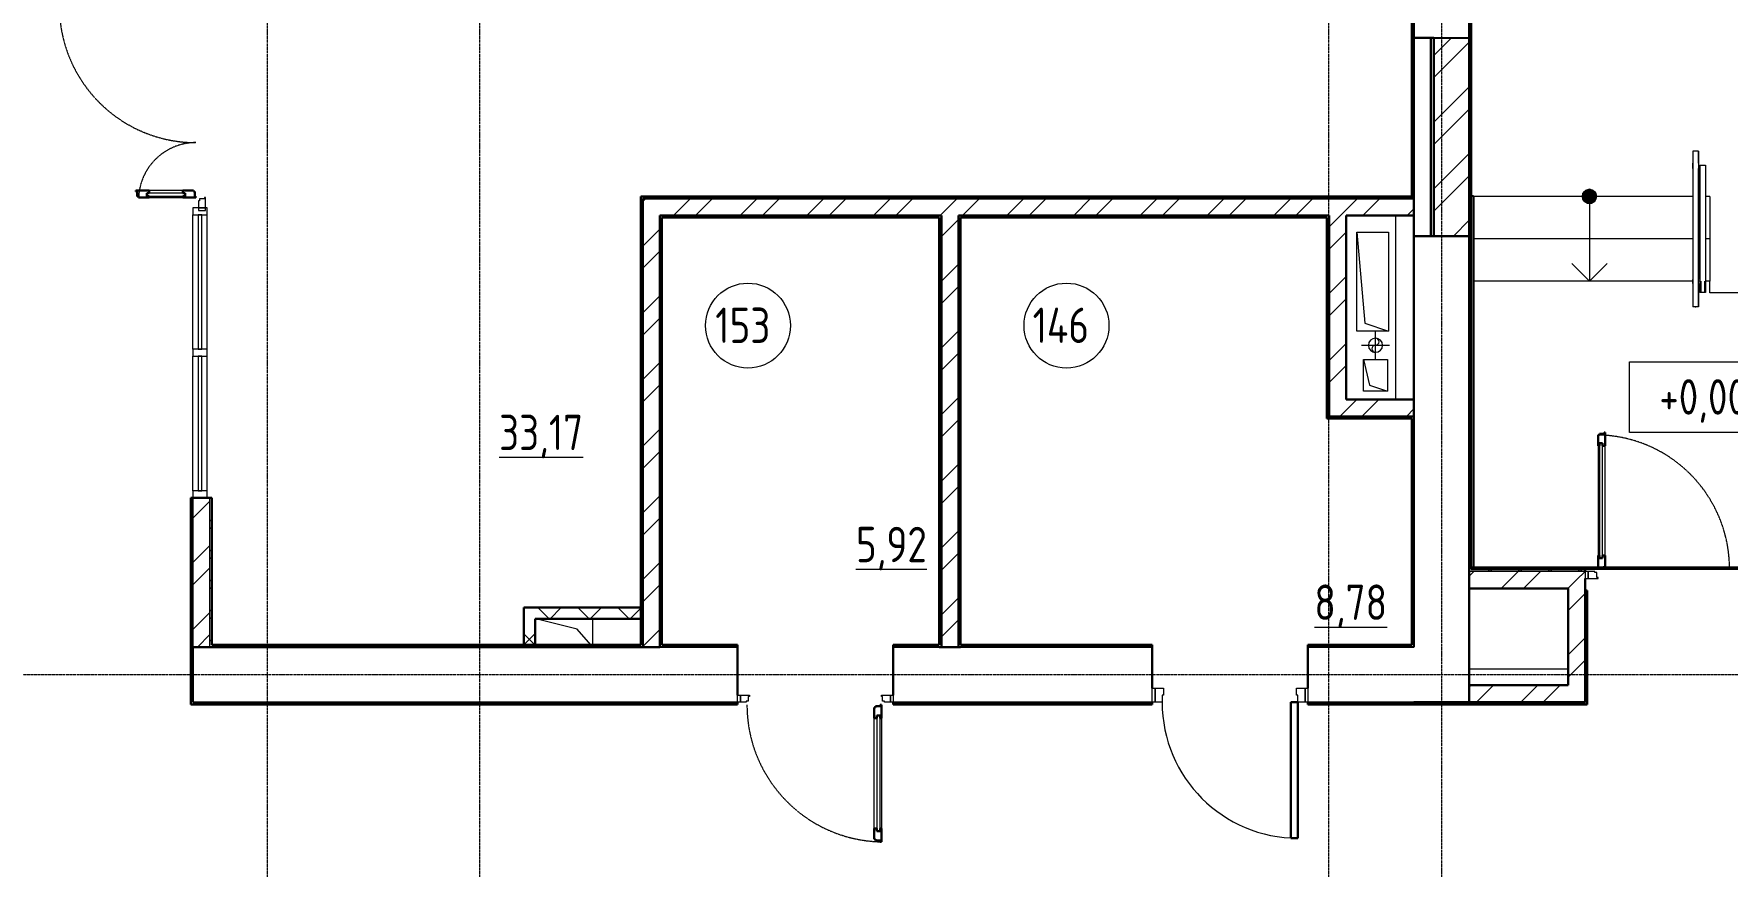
# Model space of a CAD drawing. Header units: millimetres. Extents: x -695119 to 412940, y -249585 to 622758.
# Drawn here: x 13045 to 25012, y -59723 to -53842 of the extents above; entities that cross this region are included whole.
import ezdxf

# ---------------------------------------------------------------- set-up
doc = ezdxf.new("R2010")
doc.units = ezdxf.units.MM
doc.linetypes.add('ADSK_Линия сетки', pattern=[25, 20, -2.5, 0, -2.5])
doc.linetypes.add('ADSK_Штриховая_ш2 п1_5', pattern=[4.5, 3, -1.5])
for name, color, linetype, lineweight in [('Высотные отметки', 7, 'Continuous', 9), ('Импосты витража', 8, 'Continuous', 9), ('Каркас_Импост', 8, 'Continuous', 9), ('Лестницы', 8, 'Continuous', 9), ('Марки помещений', 8, 'Continuous', 20), ('Монтажный зазор', 8, 'Continuous', 9), ('Ограждение', 8, 'Continuous', 9), ('Оси', 252, 'Continuous', 9), ('Остекление', 8, 'Continuous', 9), ('Открывание', 8, 'ADSK_Штриховая_ш2 п1_5', 9), ('Панели витража', 8, 'Continuous', 9), ('Панель', 252, 'Continuous', 30), ('Перекрытия', 7, 'Continuous', 18), ('Поручни', 8, 'Continuous', 9), ('Стены разрез', 7, 'Continuous', 30), ('Стены штриховка', 7, 'Continuous', 9), ('Стрелки вверх', 7, 'Continuous', 18), ('Типовые аннотации', 8, 'Continuous', 18)]:
    doc.layers.add(name, color=color, linetype=linetype, lineweight=lineweight)
doc.layers.add('Стены', color=194, linetype='Continuous')
doc.styles.add('GOST 2.304 type A_1', font='', dxfattribs={"height": 350})
doc.styles.get('GOST 2.304 type A_1').set_extended_font_data('GOST 2.304 type A')

# ---------------------------------------------------------------- blocks, each defined once
blk = doc.blocks.new('1 этаж')
at = {"layer": 'Стрелки вверх', "true_color": 0x636466}
h = blk.add_hatch(color=251, dxfattribs=at)
edge = h.paths.add_edge_path()
edge.add_arc((-20911, -136167), 50, 0, 360)
blk.add_hatch(color=251, dxfattribs=at).paths.add_polyline_path([(-20897, -136215), (-20873, -136200), (-20861, -136174), (-20865, -136147), (-20884, -136125), (-20911, -136117), (-20938, -136125), (-20956, -136147), (-20960, -136174), (-20949, -136200), (-20925, -136215)])
at = {"color": 251, "lineweight": 18, "true_color": 0x636466}
for p, q in [((-22281, -136302), (-22281, -137602)), ((-22555, -137119), (-22555, -136419)), ((-22555, -136419), (-22330, -136419)), ((-22555, -136419), (-22499, -137063)), ((-22330, -136419), (-22330, -137119)), ((-22330, -137119), (-22555, -137119)), ((-22499, -137063), (-22330, -137119)), ((-22423, -137319), (-22423, -137119)), ((-22523, -137219), (-22323, -137219)), ((-22508, -137544), (-22508, -137319)), ((-22508, -137319), (-22338, -137319)), ((-22508, -137319), (-22465, -137501)), ((-22338, -137319), (-22338, -137544)), ((-22338, -137544), (-22508, -137544)), ((-22465, -137501), (-22338, -137544)), ((-28065, -139226), (-28356, -139152)), ((-28356, -139337), (-28356, -139152)), ((-27956, -139152), (-27956, -139337)), ((-27969, -139337), (-28065, -139226)), ((-21061, -139507), (-21761, -139507))]:
    blk.add_line(p, q, dxfattribs=at)
for centre, radius, start, end in [((-22423, -137219), 50, 0, 180), ((-22423, -137219), 50, 180, 0), ((-22423, -137244), 25, 90, 270), ((-22423, -137194), 25, 270, 90)]:
    blk.add_arc(centre, radius, start, end, dxfattribs=at)
at = {"layer": 'Импосты витража', "color": 251, "lineweight": 18, "true_color": 0x636466, "extrusion": (0, 0, -1)}
for p, q in [((-30781, -136247), (-30781, -136297)), ((-30741, -136247), (-30781, -136247)), ((-30781, -136297), (-30681, -136297)), ((-30681, -136247), (-30691, -136247)), ((-30681, -136297), (-30681, -136247)), ((-30781, -137247), (-30781, -137297)), ((-30681, -137247), (-30781, -137247)), ((-30681, -137297), (-30681, -137247)), ((-30781, -137297), (-30681, -137297)), ((-30781, -138247), (-30781, -138297)), ((-30681, -138247), (-30781, -138247)), ((-30781, -138297), (-30681, -138297)), ((-30681, -138297), (-30681, -138247))]:
    blk.add_line(p, q, dxfattribs=at)
at = {"layer": 'Импосты витража', "color": 251, "true_color": 0x636466}
for p, q in [((-30781, -137247), (-30781, -136297)), ((-30681, -137247), (-30681, -136297)), ((-30781, -138247), (-30781, -137297)), ((-30681, -138247), (-30681, -137297))]:
    blk.add_line(p, q, dxfattribs=at)
at = {"layer": 'Каркас_Импост', "color": 251, "true_color": 0x636466}
for p, q in [((-30691, -136175), (-30699, -136175)), ((-30699, -136175), (-30699, -136184)), ((-30691, -136247), (-30691, -136175)), ((-30741, -136198), (-30741, -136247)), ((-30733, -136198), (-30741, -136198)), ((-30741, -136247), (-30691, -136247)), ((-30699, -136184), (-30733, -136184)), ((-30733, -136184), (-30733, -136198)), ((-20872, -138817), (-20921, -138817)), ((-20921, -138817), (-20921, -138867)), ((-20921, -138867), (-20849, -138867)), ((-20872, -138825), (-20872, -138817)), ((-20858, -138825), (-20872, -138825)), ((-20858, -138859), (-20858, -138825)), ((-20849, -138859), (-20858, -138859)), ((-20849, -138867), (-20849, -138859)), ((-23981, -139742), (-23981, -139642)), ((-23981, -139642), (-23921, -139642)), ((-23921, -139642), (-23921, -139692)), ((-22981, -139642), (-22921, -139642)), ((-22981, -139692), (-22981, -139642)), ((-22921, -139642), (-22921, -139742)), ((-26911, -139692), (-26847, -139692)), ((-26911, -139742), (-26911, -139692)), ((-26870, -139742), (-26911, -139742)), ((-26870, -139734), (-26870, -139742)), ((-26856, -139734), (-26870, -139734)), ((-26856, -139700), (-26856, -139734)), ((-26847, -139700), (-26856, -139700)), ((-26847, -139692), (-26847, -139700)), ((-25915, -139692), (-25851, -139692)), ((-25915, -139700), (-25915, -139692)), ((-25906, -139700), (-25915, -139700)), ((-25906, -139734), (-25906, -139700)), ((-25892, -139734), (-25906, -139734)), ((-25892, -139742), (-25892, -139734)), ((-25851, -139742), (-25892, -139742)), ((-25851, -139692), (-25851, -139742)), ((-23931, -139742), (-23981, -139742)), ((-23931, -139692), (-23931, -139742)), ((-23921, -139692), (-23931, -139692)), ((-22971, -139692), (-22981, -139692)), ((-22971, -139742), (-22971, -139692)), ((-22921, -139742), (-22971, -139742))]:
    blk.add_line(p, q, dxfattribs=at)
at = {"layer": 'Лестницы', "color": 251, "true_color": 0x636466}
for p, q in [((-20181, -136167), (-21731, -136167)), ((-20181, -136167), (-21731, -136167)), ((-20131, -136167), (-20141, -136167)), ((-20131, -136167), (-20141, -136167)), ((-20061, -136167), (-20091, -136167)), ((-20061, -136167), (-20091, -136167)), ((-20061, -136167), (-20061, -136467)), ((-20181, -136467), (-21731, -136467)), ((-20181, -136467), (-21731, -136467)), ((-20131, -136467), (-20141, -136467)), ((-20131, -136467), (-20141, -136467)), ((-20061, -136467), (-20091, -136467)), ((-20061, -136467), (-20091, -136467)), ((-20061, -136467), (-20061, -136767)), ((-20181, -136767), (-21731, -136767)), ((-20181, -136767), (-21731, -136767)), ((-20131, -136767), (-20141, -136767)), ((-20131, -136767), (-20141, -136767)), ((-20061, -136767), (-20091, -136767)), ((-20061, -136767), (-20091, -136767)), ((-20061, -136848), (-20061, -136767)), ((-18251, -136848), (-20061, -136848))]:
    blk.add_line(p, q, dxfattribs=at)
at = {"layer": 'Марки помещений', "color": 251, "true_color": 0x636466}
for centre in [(-26858, -137080), (-24607, -137080)]:
    blk.add_circle(centre, 300, dxfattribs=at)
at = {"layer": 'Монтажный зазор', "color": 251, "true_color": 0x636466}
for p, q in [((-30691, -136247), (-30741, -136247)), ((-30741, -136247), (-30741, -136267)), ((-30741, -136267), (-30691, -136267)), ((-30691, -136267), (-30691, -136247)), ((-20941, -138817), (-20941, -138867)), ((-20921, -138817), (-20941, -138817)), ((-20941, -138867), (-20921, -138867)), ((-20921, -138867), (-20921, -138817)), ((-24001, -139642), (-23981, -139642)), ((-24001, -139742), (-24001, -139642)), ((-23981, -139642), (-23981, -139742)), ((-22921, -139742), (-22921, -139642)), ((-22921, -139642), (-22901, -139642)), ((-22901, -139642), (-22901, -139742)), ((-26931, -139692), (-26911, -139692)), ((-26931, -139742), (-26931, -139692)), ((-26911, -139742), (-26931, -139742)), ((-26911, -139692), (-26911, -139742)), ((-25851, -139692), (-25831, -139692)), ((-25851, -139742), (-25851, -139692)), ((-25831, -139742), (-25851, -139742)), ((-25831, -139692), (-25831, -139742)), ((-23981, -139742), (-24001, -139742)), ((-22901, -139742), (-22921, -139742))]:
    blk.add_line(p, q, dxfattribs=at)
at = {"layer": 'Ограждение', "color": 251, "true_color": 0x636466}
for p, q in [((-20141, -135847), (-20181, -135847)), ((-20181, -135847), (-20181, -135932)), ((-20181, -135847), (-20181, -135932)), ((-20141, -135847), (-20181, -135847)), ((-20181, -135847), (-20181, -135932)), ((-20181, -135932), (-20181, -135960)), ((-20181, -135932), (-20181, -135960)), ((-20158, -135847), (-20163, -135847)), ((-20141, -135847), (-20141, -135932)), ((-20141, -135932), (-20141, -135847)), ((-20141, -135847), (-20141, -135932)), ((-20141, -135932), (-20141, -135960)), ((-20141, -135932), (-20141, -135960)), ((-20181, -135953), (-20181, -135960)), ((-20181, -135960), (-20181, -136755)), ((-20181, -135960), (-20181, -136755)), ((-20181, -135971), (-20181, -136766)), ((-20141, -135960), (-20141, -136755)), ((-20141, -135960), (-20141, -136755)), ((-20141, -136766), (-20141, -135971)), ((-20181, -136783), (-20181, -136755)), ((-20181, -136783), (-20181, -136755)), ((-20181, -136783), (-20181, -136766)), ((-20141, -136783), (-20141, -136755)), ((-20141, -136783), (-20141, -136755)), ((-20141, -136783), (-20141, -136766)), ((-20181, -136783), (-20181, -136947)), ((-20181, -136783), (-20181, -136847)), ((-20181, -136783), (-20181, -136947)), ((-20181, -136847), (-20181, -136947)), ((-20141, -136783), (-20141, -136947)), ((-20141, -136847), (-20141, -136783)), ((-20141, -136783), (-20141, -136947)), ((-20141, -136947), (-20141, -136847)), ((-20141, -136947), (-20181, -136947)), ((-20141, -136947), (-20181, -136947)), ((-20163, -136947), (-20158, -136947))]:
    blk.add_line(p, q, dxfattribs=at)
at = {"layer": 'Ограждение', "color": 251, "true_color": 0x636466, "flags": 128}
for points in [[(-20181, -135971), (-20181, -135969), (-20181, -135966), (-20181, -135964), (-20181, -135961), (-20181, -135959), (-20181, -135956), (-20181, -135953), (-20181, -135951), (-20181, -135948), (-20181, -135945), (-20181, -135943), (-20181, -135940), (-20181, -135937), (-20181, -135934), (-20181, -135932)], [(-20141, -135932), (-20141, -135935), (-20141, -135938), (-20141, -135941), (-20141, -135943), (-20141, -135946), (-20141, -135949), (-20141, -135952), (-20141, -135954), (-20141, -135957), (-20141, -135959), (-20141, -135962), (-20141, -135965), (-20141, -135967), (-20141, -135969), (-20141, -135971)], [(-20181, -135960), (-20181, -135959), (-20181, -135956), (-20181, -135953)], [(-20181, -136766), (-20181, -136767), (-20181, -136768), (-20181, -136769), (-20181, -136770), (-20181, -136771), (-20181, -136772), (-20181, -136773), (-20181, -136775), (-20181, -136776), (-20181, -136777), (-20181, -136778), (-20181, -136779), (-20181, -136780), (-20181, -136782), (-20181, -136783)], [(-20181, -136769), (-20181, -136770), (-20181, -136771), (-20181, -136772), (-20181, -136773), (-20181, -136775), (-20181, -136776), (-20181, -136777), (-20181, -136778), (-20181, -136779), (-20181, -136780), (-20181, -136782)], [(-20141, -136783), (-20141, -136781), (-20141, -136780), (-20141, -136779), (-20141, -136778), (-20141, -136777), (-20141, -136775), (-20141, -136774), (-20141, -136773), (-20141, -136772), (-20141, -136771), (-20141, -136770), (-20141, -136769), (-20141, -136768), (-20141, -136767), (-20141, -136766)], [(-20141, -136783), (-20141, -136781), (-20141, -136780), (-20141, -136779), (-20141, -136778), (-20141, -136777), (-20141, -136775), (-20141, -136774), (-20141, -136773), (-20141, -136772), (-20141, -136771), (-20141, -136770), (-20141, -136769)]]:
    blk.add_lwpolyline(points, dxfattribs=at)
at = {"layer": 'Оси', "color": 251, "linetype": 'ADSK_Линия сетки', "true_color": 0x636466}
for p, q in [((-30256, -96281), (-30256, -160943)), ((-28756, -96281), (-28756, -160943)), ((-22756, -96281), (-22756, -159673)), ((-21956, -131547), (-21956, -160943)), ((4311, -139547), (-72628, -139547))]:
    blk.add_line(p, q, dxfattribs=at)
at = {"layer": 'Остекление', "color": 251, "true_color": 0x636466}
for p, q in [((-30835, -136145), (-31107, -136145)), ((-31107, -136145), (-31107, -136166)), ((-31107, -136166), (-30835, -136166)), ((-30835, -136166), (-30835, -136145)), ((-20840, -137911), (-20840, -138723)), ((-20819, -137911), (-20840, -137911)), ((-20819, -138723), (-20819, -137911)), ((-20840, -138723), (-20819, -138723)), ((-25948, -139836), (-25948, -140652)), ((-25924, -139836), (-25948, -139836)), ((-25924, -140652), (-25924, -139836)), ((-25948, -140652), (-25924, -140652))]:
    blk.add_line(p, q, dxfattribs=at)
at = {"layer": 'Открывание', "color": 251, "true_color": 0x636466}
for centre, radius, start, end in [((-30759, -134821), 966, 181.0677, 270), ((-30759, -136193), 406, 90, 177.459), ((-20867, -138799), 946, 0, 88.9097), ((-25897, -139760), 968, 180, 268.9345)]:
    blk.add_arc(centre, radius, start, end, dxfattribs=at)
at = {"layer": 'Панели витража', "color": 251, "lineweight": 18, "true_color": 0x636466}
for p, q in [((-30743, -136297), (-30743, -137247)), ((-30718, -136297), (-30743, -136297)), ((-30718, -137247), (-30718, -136297)), ((-30743, -137247), (-30718, -137247)), ((-30743, -137297), (-30743, -138247)), ((-30718, -137297), (-30743, -137297)), ((-30718, -138247), (-30718, -137297)), ((-30743, -138247), (-30718, -138247))]:
    blk.add_line(p, q, dxfattribs=at)
at = {"layer": 'Панель', "color": 251, "true_color": 0x636466}
for p, q in [((-31089, -136125), (-31183, -136125)), ((-31183, -136125), (-31183, -136133)), ((-31183, -136133), (-31174, -136133)), ((-31174, -136133), (-31174, -136167)), ((-31174, -136167), (-31165, -136167)), ((-31165, -136167), (-31165, -136175)), ((-31165, -136175), (-31089, -136175)), ((-31089, -136145), (-31107, -136145)), ((-31107, -136145), (-31107, -136166)), ((-31107, -136166), (-31089, -136166)), ((-31089, -136125), (-31089, -136145)), ((-31089, -136166), (-31089, -136175)), ((-30777, -136125), (-30853, -136125)), ((-30853, -136125), (-30853, -136145)), ((-30853, -136145), (-30835, -136145)), ((-30853, -136166), (-30853, -136175)), ((-30835, -136166), (-30853, -136166)), ((-30853, -136175), (-30759, -136175)), ((-30835, -136145), (-30835, -136166)), ((-30777, -136133), (-30777, -136125)), ((-30768, -136133), (-30777, -136133)), ((-30768, -136167), (-30768, -136133)), ((-30759, -136167), (-30768, -136167)), ((-30759, -136175), (-30759, -136167)), ((-20841, -137853), (-20849, -137853)), ((-20849, -137853), (-20849, -137929)), ((-20807, -137844), (-20841, -137844)), ((-20841, -137844), (-20841, -137853)), ((-20799, -137835), (-20807, -137835)), ((-20807, -137835), (-20807, -137844)), ((-20799, -137929), (-20799, -137835)), ((-20840, -137929), (-20849, -137929)), ((-20840, -137911), (-20840, -137929)), ((-20819, -137911), (-20840, -137911)), ((-20819, -137929), (-20819, -137911)), ((-20799, -137929), (-20819, -137929)), ((-20849, -138705), (-20849, -138799)), ((-20840, -138705), (-20849, -138705)), ((-20849, -138799), (-20841, -138799)), ((-20841, -138799), (-20841, -138790)), ((-20841, -138790), (-20807, -138790)), ((-20840, -138723), (-20840, -138705)), ((-20819, -138723), (-20840, -138723)), ((-20819, -138705), (-20819, -138723)), ((-20799, -138705), (-20819, -138705)), ((-20807, -138790), (-20807, -138781)), ((-20807, -138781), (-20799, -138781)), ((-20799, -138781), (-20799, -138705)), ((-25957, -139778), (-25957, -139769)), ((-25957, -139769), (-25923, -139769)), ((-25923, -139760), (-25915, -139760)), ((-25923, -139769), (-25923, -139760)), ((-25915, -139760), (-25915, -139854)), ((-23021, -140702), (-23021, -139742)), ((-23021, -139742), (-22971, -139742)), ((-22971, -139742), (-22971, -140702)), ((-25965, -139778), (-25957, -139778)), ((-25965, -139854), (-25965, -139778)), ((-25965, -139854), (-25948, -139854)), ((-25948, -139854), (-25948, -139836)), ((-25948, -139836), (-25924, -139836)), ((-25924, -139836), (-25924, -139854)), ((-25924, -139854), (-25915, -139854)), ((-25965, -140710), (-25965, -140634)), ((-25965, -140634), (-25948, -140634)), ((-25957, -140710), (-25965, -140710)), ((-25957, -140719), (-25957, -140710)), ((-25923, -140719), (-25957, -140719)), ((-25948, -140634), (-25948, -140652)), ((-25948, -140652), (-25924, -140652)), ((-25924, -140634), (-25915, -140634)), ((-25924, -140652), (-25924, -140634)), ((-25923, -140728), (-25923, -140719)), ((-25915, -140728), (-25923, -140728)), ((-25915, -140634), (-25915, -140728)), ((-22971, -140702), (-23021, -140702))]:
    blk.add_line(p, q, dxfattribs=at)
at = {"layer": 'Панель', "color": 251, "lineweight": 9, "true_color": 0x636466}
for p, q in [((-30853, -136125), (-31089, -136125)), ((-31089, -136175), (-30853, -136175)), ((-20849, -137929), (-20849, -138705)), ((-20799, -138705), (-20799, -137929)), ((-25965, -140634), (-25965, -139854)), ((-25915, -139854), (-25915, -140634))]:
    blk.add_line(p, q, dxfattribs=at)
blk.add_arc((-22971, -139742), 960, 180, 270, dxfattribs=at)
at = {"layer": 'Перекрытия', "color": 251, "true_color": 0x636466}
for p, q in [((-21731, -136166), (-20181, -136166)), ((-20141, -136166), (-20131, -136166)), ((-20091, -136166), (-20061, -136166)), ((-20061, -136847), (-19871, -136847)), ((-22508, -137319), (-22338, -137319)), ((-22508, -137544), (-22508, -137319)), ((-22338, -137319), (-22338, -137544)), ((-22338, -137544), (-22508, -137544)), ((-28356, -139337), (-28356, -139152)), ((-27956, -139152), (-27956, -139337))]:
    blk.add_line(p, q, dxfattribs=at)
at = {"layer": 'Поручни', "color": 251, "true_color": 0x636466}
for p, q in [((-20131, -135947), (-20091, -135947)), ((-20131, -135947), (-20131, -136767)), ((-20091, -135947), (-20091, -136767)), ((-20131, -136767), (-20131, -136847)), ((-20123, -136767), (-20123, -136847)), ((-20098, -136767), (-20098, -136847)), ((-20091, -136767), (-20091, -136847)), ((-20091, -136847), (-20131, -136847)), ((-20098, -136847), (-20123, -136847))]:
    blk.add_line(p, q, dxfattribs=at)
at = {"layer": 'Стены', "color": 251, "true_color": 0x636466}
for p, q in [((-22011, -135047), (-21761, -135047)), ((-21731, -136166), (-21746, -136166)), ((-21731, -136166), (-21731, -138802)), ((-21746, -138787), (-20849, -138787)), ((-19041, -138802), (-20941, -138802)), ((-20807, -138787), (-19175, -138787)), ((-26931, -139352), (-27481, -139352)), ((-25506, -139352), (-25831, -139352)), ((-24001, -139352), (-25356, -139352)), ((-22151, -139352), (-22901, -139352)), ((-30781, -139742), (-26931, -139742)), ((-25831, -139742), (-24001, -139742)), ((-22901, -139742), (-22151, -139742))]:
    blk.add_line(p, q, dxfattribs=at)
at = {"layer": 'Стены разрез', "color": 251, "true_color": 0x636466}
for p, q in [((-21761, -138817), (-21761, -131547)), ((-21746, -138802), (-21746, -131562)), ((-22166, -133362), (-22166, -136167)), ((-22151, -139352), (-22151, -133347)), ((-22011, -135047), (-22151, -135047)), ((-22031, -136447), (-22031, -135047)), ((-22011, -135047), (-22011, -136447)), ((-22166, -136167), (-27616, -136167)), ((-27616, -136167), (-27616, -139337)), ((-22151, -136182), (-27601, -136182)), ((-27601, -136182), (-27601, -139352)), ((-27481, -136302), (-25491, -136302)), ((-27481, -139352), (-27481, -136302)), ((-25491, -139353), (-25491, -136302)), ((-25371, -136302), (-22751, -136302)), ((-25371, -136302), (-25371, -139353)), ((-22751, -136302), (-22751, -137722)), ((-22631, -136302), (-22151, -136302)), ((-22631, -137602), (-22631, -136302)), ((-27466, -136317), (-25506, -136317)), ((-27466, -139337), (-27466, -136317)), ((-25506, -136317), (-25506, -139337)), ((-25356, -136317), (-22766, -136317)), ((-25356, -139337), (-25356, -136317)), ((-22766, -136317), (-22766, -137737)), ((-21761, -136447), (-22151, -136447)), ((-22151, -137602), (-22631, -137602)), ((-22766, -137737), (-22166, -137737)), ((-22751, -137722), (-22151, -137722)), ((-22166, -137737), (-22166, -139337)), ((-22151, -139352), (-22151, -137722)), ((-30646, -138297), (-30796, -138297)), ((-30796, -138297), (-30796, -139757)), ((-30646, -139337), (-30646, -138297)), ((-21761, -139742), (-21761, -138802)), ((-20941, -138802), (-21746, -138802)), ((-20941, -138817), (-20941, -138802)), ((-20941, -138867), (-20941, -139742)), ((-21761, -138937), (-21061, -138937)), ((-21061, -138937), (-21061, -139622)), ((-20926, -138952), (-20941, -138952)), ((-20926, -139757), (-20926, -138952)), ((-28441, -139072), (-28441, -139352)), ((-27601, -139072), (-28441, -139072)), ((-28361, -139352), (-28361, -139152)), ((-28361, -139152), (-27601, -139152)), ((-27481, -139352), (-30781, -139352)), ((-30781, -139352), (-30781, -139742)), ((-30781, -139742), (-30781, -139352)), ((-27616, -139337), (-30646, -139337)), ((-26931, -139337), (-27466, -139337)), ((-26931, -139692), (-26931, -139337)), ((-25831, -139337), (-25831, -139692)), ((-25506, -139337), (-25831, -139337)), ((-25506, -139352), (-25356, -139352)), ((-25491, -139353), (-25371, -139353)), ((-24001, -139337), (-25356, -139337)), ((-24001, -139642), (-24001, -139337)), ((-22901, -139337), (-22901, -139642)), ((-22166, -139337), (-22901, -139337)), ((-21061, -139622), (-21761, -139622)), ((-21761, -139622), (-21761, -139742)), ((-30796, -139757), (-26931, -139757)), ((-26931, -139757), (-26931, -139742)), ((-25831, -139742), (-25831, -139757)), ((-25831, -139757), (-24001, -139757)), ((-24001, -139757), (-24001, -139742)), ((-22901, -139742), (-22901, -139757)), ((-22901, -139757), (-20926, -139757)), ((-22151, -139742), (-20941, -139742))]:
    blk.add_line(p, q, dxfattribs=at)
at = {"layer": 'Стены разрез', "color": 251, "linetype": 'Continuous', "lineweight": 9, "true_color": 0x636466}
for p, q in [((-22011, -135171), (-21887, -135047)), ((-22011, -135171), (-21887, -135047)), ((-22011, -135328), (-21761, -135078)), ((-22011, -135328), (-21761, -135078)), ((-21746, -135063), (-21761, -135048)), ((-21761, -135131), (-21746, -135116)), ((-21746, -135275), (-21761, -135260)), ((-21761, -135343), (-21746, -135328)), ((-22011, -135643), (-21761, -135393)), ((-22011, -135643), (-21761, -135393)), ((-22011, -135800), (-21761, -135550)), ((-22011, -135800), (-21761, -135550)), ((-21746, -135488), (-21761, -135473)), ((-21761, -135556), (-21746, -135541)), ((-21746, -135700), (-21761, -135685)), ((-21761, -135768), (-21746, -135753)), ((-22011, -136114), (-21761, -135864)), ((-22011, -136114), (-21761, -135864)), ((-21746, -135912), (-21761, -135897)), ((-22011, -136271), (-21761, -136021)), ((-22011, -136271), (-21761, -136021)), ((-21761, -135980), (-21746, -135965)), ((-27601, -136204), (-27579, -136182)), ((-27479, -136182), (-27464, -136167)), ((-27415, -136182), (-27430, -136167)), ((-27385, -136302), (-27265, -136182)), ((-27267, -136182), (-27252, -136167)), ((-27228, -136302), (-27108, -136182)), ((-27203, -136182), (-27218, -136167)), ((-27055, -136182), (-27040, -136167)), ((-26991, -136182), (-27006, -136167)), ((-26914, -136302), (-26794, -136182)), ((-26842, -136182), (-26827, -136167)), ((-26779, -136182), (-26794, -136167)), ((-26756, -136302), (-26636, -136182)), ((-26630, -136182), (-26615, -136167)), ((-26566, -136182), (-26581, -136167)), ((-26442, -136302), (-26322, -136182)), ((-26418, -136182), (-26403, -136167)), ((-26354, -136182), (-26369, -136167)), ((-26285, -136302), (-26165, -136182)), ((-26206, -136182), (-26191, -136167)), ((-26142, -136182), (-26157, -136167)), ((-25994, -136182), (-25979, -136167)), ((-25971, -136302), (-25851, -136182)), ((-25930, -136182), (-25945, -136167)), ((-25813, -136302), (-25693, -136182)), ((-25782, -136182), (-25767, -136167)), ((-25718, -136182), (-25733, -136167)), ((-25570, -136182), (-25555, -136167)), ((-25506, -136182), (-25521, -136167)), ((-25499, -136302), (-25379, -136182)), ((-25357, -136182), (-25342, -136167)), ((-25342, -136302), (-25222, -136182)), ((-25294, -136182), (-25309, -136167)), ((-25145, -136182), (-25130, -136167)), ((-25081, -136182), (-25096, -136167)), ((-25028, -136302), (-24908, -136182)), ((-24933, -136182), (-24918, -136167)), ((-24869, -136182), (-24884, -136167)), ((-24871, -136302), (-24751, -136182)), ((-24721, -136182), (-24706, -136167)), ((-24657, -136182), (-24672, -136167)), ((-24556, -136302), (-24436, -136182)), ((-24509, -136182), (-24494, -136167)), ((-24445, -136182), (-24460, -136167)), ((-24399, -136302), (-24279, -136182)), ((-24297, -136182), (-24282, -136167)), ((-24233, -136182), (-24248, -136167)), ((-24085, -136182), (-24070, -136167)), ((-24085, -136302), (-23965, -136182)), ((-24021, -136182), (-24036, -136167)), ((-23928, -136302), (-23808, -136182)), ((-23873, -136182), (-23858, -136167)), ((-23809, -136182), (-23824, -136167)), ((-23660, -136182), (-23645, -136167)), ((-23613, -136302), (-23493, -136182)), ((-23597, -136182), (-23612, -136167)), ((-23456, -136302), (-23336, -136182)), ((-23448, -136182), (-23433, -136167)), ((-23384, -136182), (-23399, -136167)), ((-23236, -136182), (-23221, -136167)), ((-23172, -136182), (-23187, -136167)), ((-23142, -136302), (-23022, -136182)), ((-23024, -136182), (-23009, -136167)), ((-22985, -136302), (-22865, -136182)), ((-22960, -136182), (-22975, -136167)), ((-22812, -136182), (-22797, -136167)), ((-22748, -136182), (-22763, -136167)), ((-22670, -136302), (-22550, -136182)), ((-22600, -136182), (-22585, -136167)), ((-22536, -136182), (-22551, -136167)), ((-22513, -136302), (-22393, -136182)), ((-22388, -136182), (-22373, -136167)), ((-22324, -136182), (-22339, -136167)), ((-22175, -136182), (-22160, -136167)), ((-21746, -136124), (-21761, -136109)), ((-21761, -136192), (-21746, -136177)), ((-27601, -136209), (-27616, -136194)), ((-27402, -136317), (-27387, -136302)), ((-27280, -136317), (-27295, -136302)), ((-27190, -136317), (-27175, -136302)), ((-27068, -136317), (-27083, -136302)), ((-26977, -136317), (-26962, -136302)), ((-26856, -136317), (-26871, -136302)), ((-26765, -136317), (-26750, -136302)), ((-26644, -136317), (-26659, -136302)), ((-26553, -136317), (-26538, -136302)), ((-26431, -136317), (-26446, -136302)), ((-26341, -136317), (-26326, -136302)), ((-26219, -136317), (-26234, -136302)), ((-26129, -136317), (-26114, -136302)), ((-26007, -136317), (-26022, -136302)), ((-25917, -136317), (-25902, -136302)), ((-25795, -136317), (-25810, -136302)), ((-25705, -136317), (-25690, -136302)), ((-25583, -136317), (-25598, -136302)), ((-25280, -136317), (-25265, -136302)), ((-25159, -136317), (-25174, -136302)), ((-25068, -136317), (-25053, -136302)), ((-24946, -136317), (-24961, -136302)), ((-24856, -136317), (-24841, -136302)), ((-24734, -136317), (-24749, -136302)), ((-24644, -136317), (-24629, -136302)), ((-24522, -136317), (-24537, -136302)), ((-24432, -136317), (-24417, -136302)), ((-24310, -136317), (-24325, -136302)), ((-24220, -136317), (-24205, -136302)), ((-24098, -136317), (-24113, -136302)), ((-24008, -136317), (-23993, -136302)), ((-23886, -136317), (-23901, -136302)), ((-23795, -136317), (-23780, -136302)), ((-23674, -136317), (-23689, -136302)), ((-23583, -136317), (-23568, -136302)), ((-23462, -136317), (-23477, -136302)), ((-23371, -136317), (-23356, -136302)), ((-23249, -136317), (-23264, -136302)), ((-23159, -136317), (-23144, -136302)), ((-23037, -136317), (-23052, -136302)), ((-22947, -136317), (-22932, -136302)), ((-22825, -136317), (-22840, -136302)), ((-22751, -136383), (-22670, -136302)), ((-22199, -136302), (-22151, -136254)), ((-27616, -136319), (-27601, -136304)), ((-27601, -136421), (-27616, -136406)), ((-27601, -136518), (-27481, -136398)), ((-27466, -136344), (-27481, -136329)), ((-27481, -136397), (-27466, -136382)), ((-25506, -136331), (-25492, -136317)), ((-25491, -136409), (-25506, -136394)), ((-25492, -136317), (-25491, -136316)), ((-25491, -136451), (-25371, -136331)), ((-25371, -136317), (-25371, -136317)), ((-25356, -136332), (-25371, -136317)), ((-25371, -136408), (-25356, -136393)), ((-22766, -136348), (-22751, -136333)), ((-22751, -136392), (-22766, -136377)), ((-22751, -136540), (-22631, -136420)), ((-21872, -136447), (-21761, -136336)), ((-21872, -136447), (-21761, -136336)), ((-21746, -136336), (-21761, -136321)), ((-21761, -136404), (-21746, -136389)), ((-27616, -136532), (-27601, -136517)), ((-27466, -136556), (-27481, -136541)), ((-25506, -136543), (-25491, -136528)), ((-25356, -136544), (-25371, -136529)), ((-21746, -136548), (-21761, -136533)), ((-27601, -136633), (-27616, -136618)), ((-27601, -136675), (-27481, -136555)), ((-27481, -136609), (-27466, -136594)), ((-25491, -136622), (-25506, -136607)), ((-25491, -136765), (-25371, -136645)), ((-25371, -136620), (-25356, -136605)), ((-22766, -136561), (-22751, -136546)), ((-22751, -136604), (-22766, -136589)), ((-21761, -136616), (-21746, -136601)), ((-27616, -136744), (-27601, -136729)), ((-27466, -136768), (-27481, -136753)), ((-25506, -136755), (-25491, -136740)), ((-25356, -136757), (-25371, -136742)), ((-22766, -136773), (-22751, -136758)), ((-22751, -136854), (-22631, -136734)), ((-21746, -136760), (-21761, -136745)), ((-27601, -136845), (-27616, -136830)), ((-27601, -136990), (-27481, -136870)), ((-27481, -136821), (-27466, -136806)), ((-25491, -136834), (-25506, -136819)), ((-25491, -136923), (-25371, -136803)), ((-25371, -136832), (-25356, -136817)), ((-22751, -136816), (-22766, -136801)), ((-22751, -137011), (-22631, -136891)), ((-21761, -136828), (-21746, -136813)), ((-27616, -136956), (-27601, -136941)), ((-27466, -136980), (-27481, -136965)), ((-27481, -137033), (-27466, -137018)), ((-25506, -136967), (-25491, -136952)), ((-25356, -136969), (-25371, -136954)), ((-22766, -136985), (-22751, -136970)), ((-22751, -137028), (-22766, -137013)), ((-21746, -136972), (-21761, -136957)), ((-27601, -137057), (-27616, -137042)), ((-27601, -137147), (-27481, -137027)), ((-25491, -137046), (-25506, -137031)), ((-25491, -137237), (-25371, -137117)), ((-25371, -137044), (-25356, -137029)), ((-21761, -137040), (-21746, -137025)), ((-27616, -137168), (-27601, -137153)), ((-27601, -137269), (-27616, -137254)), ((-27466, -137192), (-27481, -137177)), ((-27481, -137245), (-27466, -137230)), ((-25506, -137179), (-25491, -137164)), ((-25491, -137258), (-25506, -137243)), ((-25356, -137181), (-25371, -137166)), ((-25371, -137256), (-25356, -137241)), ((-22766, -137197), (-22751, -137182)), ((-22751, -137240), (-22766, -137225)), ((-22751, -137326), (-22631, -137206)), ((-21746, -137185), (-21761, -137170)), ((-21761, -137253), (-21746, -137238)), ((-27616, -137380), (-27601, -137365)), ((-27601, -137461), (-27481, -137341)), ((-25506, -137391), (-25491, -137376)), ((-25491, -137394), (-25371, -137274)), ((-25356, -137393), (-25371, -137378)), ((-22751, -137483), (-22631, -137363)), ((-27601, -137481), (-27616, -137466)), ((-27601, -137618), (-27481, -137498)), ((-27466, -137404), (-27481, -137389)), ((-27481, -137457), (-27466, -137442)), ((-25491, -137470), (-25506, -137455)), ((-25371, -137468), (-25356, -137453)), ((-22766, -137409), (-22751, -137394)), ((-22751, -137452), (-22766, -137437)), ((-21746, -137397), (-21761, -137382)), ((-21761, -137465), (-21746, -137450)), ((-27616, -137592), (-27601, -137577)), ((-27466, -137616), (-27481, -137601)), ((-25506, -137603), (-25491, -137588)), ((-25491, -137708), (-25371, -137588)), ((-25356, -137605), (-25371, -137590)), ((-22766, -137621), (-22751, -137606)), ((-22676, -137722), (-22556, -137602)), ((-22519, -137722), (-22399, -137602)), ((-21746, -137609), (-21761, -137594)), ((-27601, -137694), (-27616, -137679)), ((-27481, -137669), (-27466, -137654)), ((-25491, -137682), (-25506, -137667)), ((-25371, -137681), (-25356, -137666)), ((-22751, -137665), (-22766, -137650)), ((-22678, -137737), (-22693, -137722)), ((-22670, -137737), (-22655, -137722)), ((-22466, -137737), (-22481, -137722)), ((-22458, -137737), (-22443, -137722)), ((-22254, -137737), (-22269, -137722)), ((-22246, -137737), (-22231, -137722)), ((-22205, -137722), (-22151, -137669)), ((-21761, -137677), (-21746, -137662)), ((-27616, -137804), (-27601, -137789)), ((-27601, -137932), (-27481, -137812)), ((-27466, -137829), (-27481, -137814)), ((-25506, -137816), (-25491, -137801)), ((-25491, -137866), (-25371, -137746)), ((-25356, -137817), (-25371, -137802)), ((-22151, -137840), (-22166, -137825)), ((-22166, -137870), (-22151, -137855)), ((-21746, -137821), (-21761, -137806)), ((-27601, -137906), (-27616, -137891)), ((-27601, -138090), (-27481, -137970)), ((-27481, -137881), (-27466, -137866)), ((-25491, -137894), (-25506, -137879)), ((-25371, -137893), (-25356, -137878)), ((-21761, -137889), (-21746, -137874)), ((-27616, -138016), (-27601, -138001)), ((-27466, -138041), (-27481, -138026)), ((-27481, -138094), (-27466, -138079)), ((-25506, -138028), (-25491, -138013)), ((-25491, -138107), (-25506, -138092)), ((-25491, -138180), (-25371, -138060)), ((-25356, -138029), (-25371, -138014)), ((-25371, -138105), (-25356, -138090)), ((-22151, -138052), (-22166, -138037)), ((-22166, -138082), (-22151, -138067)), ((-21746, -138033), (-21761, -138018)), ((-21761, -138101), (-21746, -138086)), ((-27601, -138118), (-27616, -138103)), ((-27616, -138229), (-27601, -138214)), ((-25491, -138337), (-25371, -138217)), ((-30781, -138332), (-30796, -138317)), ((-30781, -138441), (-30661, -138321)), ((-30661, -138304), (-30654, -138297)), ((-27601, -138330), (-27616, -138315)), ((-27601, -138404), (-27481, -138284)), ((-27466, -138253), (-27481, -138238)), ((-27481, -138306), (-27466, -138291)), ((-25506, -138240), (-25491, -138225)), ((-25491, -138319), (-25506, -138304)), ((-25356, -138242), (-25371, -138227)), ((-25371, -138317), (-25356, -138302)), ((-22151, -138265), (-22166, -138250)), ((-22166, -138294), (-22151, -138279)), ((-21746, -138245), (-21761, -138230)), ((-21761, -138313), (-21746, -138298)), ((-30796, -138439), (-30781, -138424)), ((-30646, -138467), (-30661, -138452)), ((-27616, -138441), (-27601, -138426)), ((-27601, -138561), (-27481, -138441)), ((-27466, -138465), (-27481, -138450)), ((-25506, -138452), (-25491, -138437)), ((-25356, -138454), (-25371, -138439)), ((-21746, -138457), (-21761, -138442)), ((-30781, -138544), (-30796, -138529)), ((-30661, -138516), (-30646, -138501)), ((-27601, -138542), (-27616, -138527)), ((-27481, -138518), (-27466, -138503)), ((-25491, -138531), (-25506, -138516)), ((-25491, -138651), (-25371, -138531)), ((-25371, -138529), (-25356, -138514)), ((-22151, -138477), (-22166, -138462)), ((-22166, -138506), (-22151, -138491)), ((-21761, -138525), (-21746, -138510)), ((-30796, -138651), (-30781, -138636)), ((-30781, -138755), (-30661, -138635)), ((-30646, -138679), (-30661, -138664)), ((-27616, -138653), (-27601, -138638)), ((-27466, -138677), (-27481, -138662)), ((-25506, -138664), (-25491, -138649)), ((-25491, -138808), (-25371, -138688)), ((-25356, -138666), (-25371, -138651)), ((-22151, -138689), (-22166, -138674)), ((-21746, -138670), (-21761, -138655)), ((-30781, -138756), (-30796, -138741)), ((-30781, -138912), (-30661, -138792)), ((-30661, -138728), (-30646, -138713)), ((-27601, -138754), (-27616, -138739)), ((-27601, -138875), (-27481, -138755)), ((-27481, -138730), (-27466, -138715)), ((-25491, -138743), (-25506, -138728)), ((-25371, -138741), (-25356, -138726)), ((-22166, -138718), (-22151, -138703)), ((-21761, -138738), (-21746, -138723)), ((-21628, -138817), (-21613, -138802)), ((-21598, -138817), (-21613, -138802)), ((-21416, -138817), (-21401, -138802)), ((-21386, -138817), (-21401, -138802)), ((-21204, -138817), (-21189, -138802)), ((-21174, -138817), (-21189, -138802)), ((-20992, -138817), (-20977, -138802)), ((-20962, -138817), (-20977, -138802)), ((-30796, -138863), (-30781, -138848)), ((-30646, -138891), (-30661, -138876)), ((-30661, -138940), (-30646, -138925)), ((-27616, -138865), (-27601, -138850)), ((-27601, -139033), (-27481, -138913)), ((-27466, -138889), (-27481, -138874)), ((-27481, -138942), (-27466, -138927)), ((-25506, -138876), (-25491, -138861)), ((-25356, -138878), (-25371, -138863)), ((-22151, -138901), (-22166, -138886)), ((-22166, -138930), (-22151, -138915)), ((-21761, -138850), (-21728, -138817)), ((-21534, -138937), (-21414, -138817)), ((-21376, -138937), (-21256, -138817)), ((-21061, -138936), (-21002, -138877)), ((-21002, -138877), (-20942, -138817)), ((-30781, -138968), (-30796, -138953)), ((-27601, -138966), (-27616, -138951)), ((-25491, -138955), (-25506, -138940)), ((-25491, -139123), (-25371, -139003)), ((-25371, -138953), (-25356, -138938)), ((-21062, -138937), (-21061, -138936)), ((-21061, -139093), (-20941, -138973)), ((-30796, -139075), (-30781, -139060)), ((-30781, -139180), (-30796, -139165)), ((-30781, -139227), (-30661, -139107)), ((-30646, -139103), (-30661, -139088)), ((-30661, -139152), (-30646, -139137)), ((-28263, -139152), (-28343, -139072)), ((-28257, -139152), (-28177, -139072)), ((-27980, -139152), (-28060, -139072)), ((-27974, -139152), (-27894, -139072)), ((-27698, -139152), (-27778, -139072)), ((-27691, -139152), (-27611, -139072)), ((-27616, -139077), (-27601, -139062)), ((-27601, -139179), (-27616, -139164)), ((-27466, -139101), (-27481, -139086)), ((-27481, -139154), (-27466, -139139)), ((-25506, -139088), (-25491, -139073)), ((-25491, -139167), (-25506, -139152)), ((-25491, -139280), (-25371, -139160)), ((-25356, -139090), (-25371, -139075)), ((-25371, -139166), (-25356, -139151)), ((-22151, -139113), (-22166, -139098)), ((-22166, -139143), (-22151, -139128)), ((-30796, -139287), (-30781, -139272)), ((-30749, -139352), (-30661, -139264)), ((-28441, -139336), (-28361, -139256)), ((-28361, -139338), (-28441, -139258)), ((-27616, -139289), (-27601, -139274)), ((-27601, -139347), (-27481, -139227)), ((-25506, -139301), (-25491, -139286)), ((-25356, -139302), (-25371, -139287)), ((-21061, -139407), (-20941, -139287)), ((-30781, -139393), (-30796, -139378)), ((-30646, -139315), (-30661, -139300)), ((-30649, -139352), (-30646, -139349)), ((-30646, -139349), (-30634, -139337)), ((-30609, -139352), (-30624, -139337)), ((-30437, -139352), (-30422, -139337)), ((-30397, -139352), (-30412, -139337)), ((-30225, -139352), (-30210, -139337)), ((-30185, -139352), (-30200, -139337)), ((-30012, -139352), (-29997, -139337)), ((-29973, -139352), (-29988, -139337)), ((-29800, -139352), (-29785, -139337)), ((-29760, -139352), (-29775, -139337)), ((-29588, -139352), (-29573, -139337)), ((-29548, -139352), (-29563, -139337)), ((-29376, -139352), (-29361, -139337)), ((-29336, -139352), (-29351, -139337)), ((-29164, -139352), (-29149, -139337)), ((-29124, -139352), (-29139, -139337)), ((-28952, -139352), (-28937, -139337)), ((-28912, -139352), (-28927, -139337)), ((-28740, -139352), (-28725, -139337)), ((-28700, -139352), (-28715, -139337)), ((-28527, -139352), (-28512, -139337)), ((-28488, -139352), (-28503, -139337)), ((-28315, -139352), (-28300, -139337)), ((-28275, -139352), (-28290, -139337)), ((-28103, -139352), (-28088, -139337)), ((-28063, -139352), (-28078, -139337)), ((-27891, -139352), (-27876, -139337)), ((-27851, -139352), (-27866, -139337)), ((-27679, -139352), (-27664, -139337)), ((-27639, -139352), (-27654, -139337)), ((-27466, -139314), (-27481, -139299)), ((-27467, -139352), (-27452, -139337)), ((-27427, -139352), (-27442, -139337)), ((-27255, -139352), (-27240, -139337)), ((-27215, -139352), (-27230, -139337)), ((-27043, -139352), (-27028, -139337)), ((-27003, -139352), (-27018, -139337)), ((-25770, -139352), (-25755, -139337)), ((-25730, -139352), (-25745, -139337)), ((-25558, -139352), (-25543, -139337)), ((-25518, -139352), (-25533, -139337)), ((-25345, -139352), (-25330, -139337)), ((-25306, -139352), (-25321, -139337)), ((-25133, -139352), (-25118, -139337)), ((-25093, -139352), (-25108, -139337)), ((-24921, -139352), (-24906, -139337)), ((-24881, -139352), (-24896, -139337)), ((-24709, -139352), (-24694, -139337)), ((-24669, -139352), (-24684, -139337)), ((-24497, -139352), (-24482, -139337)), ((-24457, -139352), (-24472, -139337)), ((-24285, -139352), (-24270, -139337)), ((-24245, -139352), (-24260, -139337)), ((-24073, -139352), (-24058, -139337)), ((-24033, -139352), (-24048, -139337)), ((-22800, -139352), (-22785, -139337)), ((-22760, -139352), (-22775, -139337)), ((-22588, -139352), (-22573, -139337)), ((-22548, -139352), (-22563, -139337)), ((-22376, -139352), (-22361, -139337)), ((-22336, -139352), (-22351, -139337)), ((-22151, -139325), (-22166, -139310)), ((-22163, -139352), (-22151, -139340)), ((-30796, -139499), (-30781, -139484)), ((-21061, -139565), (-20941, -139445)), ((-30781, -139605), (-30796, -139590)), ((-21761, -139636), (-21747, -139622)), ((-21710, -139742), (-21590, -139622)), ((-21396, -139742), (-21276, -139622)), ((-21239, -139742), (-21119, -139622)), ((-30796, -139712), (-30781, -139697)), ((-30628, -139757), (-30643, -139742)), ((-30630, -139757), (-30615, -139742)), ((-30416, -139757), (-30431, -139742)), ((-30417, -139757), (-30402, -139742)), ((-30204, -139757), (-30219, -139742)), ((-30205, -139757), (-30190, -139742)), ((-29992, -139757), (-30007, -139742)), ((-29993, -139757), (-29978, -139742)), ((-29780, -139757), (-29795, -139742)), ((-29781, -139757), (-29766, -139742)), ((-29568, -139757), (-29583, -139742)), ((-29569, -139757), (-29554, -139742)), ((-29355, -139757), (-29370, -139742)), ((-29357, -139757), (-29342, -139742)), ((-29143, -139757), (-29158, -139742)), ((-29145, -139757), (-29130, -139742)), ((-28931, -139757), (-28946, -139742)), ((-28932, -139757), (-28917, -139742)), ((-28719, -139757), (-28734, -139742)), ((-28720, -139757), (-28705, -139742)), ((-28507, -139757), (-28522, -139742)), ((-28508, -139757), (-28493, -139742)), ((-28295, -139757), (-28310, -139742)), ((-28296, -139757), (-28281, -139742)), ((-28083, -139757), (-28098, -139742)), ((-28084, -139757), (-28069, -139742)), ((-27870, -139757), (-27885, -139742)), ((-27872, -139757), (-27857, -139742)), ((-27658, -139757), (-27673, -139742)), ((-27660, -139757), (-27645, -139742)), ((-27446, -139757), (-27461, -139742)), ((-27448, -139757), (-27433, -139742)), ((-27234, -139757), (-27249, -139742)), ((-27235, -139757), (-27220, -139742)), ((-27022, -139757), (-27037, -139742)), ((-27023, -139757), (-27008, -139742)), ((-25749, -139757), (-25764, -139742)), ((-25750, -139757), (-25735, -139742)), ((-25537, -139757), (-25552, -139742)), ((-25538, -139757), (-25523, -139742)), ((-25325, -139757), (-25340, -139742)), ((-25326, -139757), (-25311, -139742)), ((-25113, -139757), (-25128, -139742)), ((-25114, -139757), (-25099, -139742)), ((-24901, -139757), (-24916, -139742)), ((-24902, -139757), (-24887, -139742)), ((-24688, -139757), (-24703, -139742)), ((-24690, -139757), (-24675, -139742)), ((-24476, -139757), (-24491, -139742)), ((-24478, -139757), (-24463, -139742)), ((-24264, -139757), (-24279, -139742)), ((-24266, -139757), (-24251, -139742)), ((-24052, -139757), (-24067, -139742)), ((-24053, -139757), (-24038, -139742)), ((-22779, -139757), (-22794, -139742)), ((-22781, -139757), (-22766, -139742)), ((-22567, -139757), (-22582, -139742)), ((-22568, -139757), (-22553, -139742)), ((-22355, -139757), (-22370, -139742)), ((-22356, -139757), (-22341, -139742)), ((-22143, -139757), (-22158, -139742)), ((-22144, -139757), (-22129, -139742)), ((-21931, -139757), (-21946, -139742)), ((-21932, -139757), (-21917, -139742)), ((-21719, -139757), (-21734, -139742)), ((-21720, -139757), (-21705, -139742)), ((-21506, -139757), (-21521, -139742)), ((-21508, -139757), (-21493, -139742)), ((-21294, -139757), (-21309, -139742)), ((-21296, -139757), (-21281, -139742)), ((-21082, -139757), (-21097, -139742)), ((-21084, -139757), (-21069, -139742))]:
    blk.add_line(p, q, dxfattribs=at)
at = {"layer": 'Стены штриховка', "color": 251, "true_color": 0x636466}
for p, q in [((-22166, -136167), (-22151, -136167)), ((-30781, -138297), (-30781, -139352)), ((-30781, -139352), (-30781, -138297)), ((-30661, -139352), (-30661, -138297)), ((-20941, -138817), (-21761, -138817)), ((-20941, -139757), (-20941, -139742))]:
    blk.add_line(p, q, dxfattribs=at)
at = {"layer": 'Стрелки вверх', "color": 251, "true_color": 0x636466}
for p, q in [((-20956, -136147), (-20960, -136174)), ((-20960, -136174), (-20949, -136200)), ((-20938, -136125), (-20956, -136147)), ((-20911, -136117), (-20938, -136125)), ((-20884, -136125), (-20911, -136117)), ((-20911, -136167), (-20911, -136467)), ((-20865, -136147), (-20884, -136125)), ((-20873, -136200), (-20861, -136174)), ((-20861, -136174), (-20865, -136147)), ((-20949, -136200), (-20925, -136215)), ((-20925, -136215), (-20897, -136215)), ((-20897, -136215), (-20873, -136200)), ((-20911, -136467), (-20911, -136767)), ((-20911, -136767), (-21036, -136642)), ((-20911, -136767), (-20786, -136642))]:
    blk.add_line(p, q, dxfattribs=at)
blk.add_circle((-20911, -136167), 50, dxfattribs=at)
at = {"layer": 'Типовые аннотации', "color": 251, "lineweight": 20, "true_color": 0x636466}
for p, q in [((-20628, -137835), (-20628, -137335)), ((-20628, -137335), (-19328, -137335)), ((-19328, -137835), (-20628, -137835))]:
    blk.add_line(p, q, dxfattribs=at)
at = {"layer": 'Высотные отметки', "color": 251, "true_color": 0x636466, "style": 'GOST 2.304 type A_1'}
blk.add_text('+0,000', height=250, dxfattribs=at).set_placement((-20417, -137709))
at = {"layer": 'Марки помещений', "color": 251, "true_color": 0x636466, "style": 'GOST 2.304 type A_1'}
for s, p in [('153', (-27089, -137203)), ('146', (-24846, -137203)), ('%%U33,17', (-28617, -137960)), ('%%U5,92', (-26095, -138752)), ('%%U8,78', (-22855, -139160))]:
    blk.add_text(s, height=250, dxfattribs=at).set_placement(p)

msp = doc.modelspace()

# ---------------------------------------------------------------- block references
msp.add_blockref('1 этаж', (44950.089, 81176.937))

doc.saveas('drawing.dxf')
